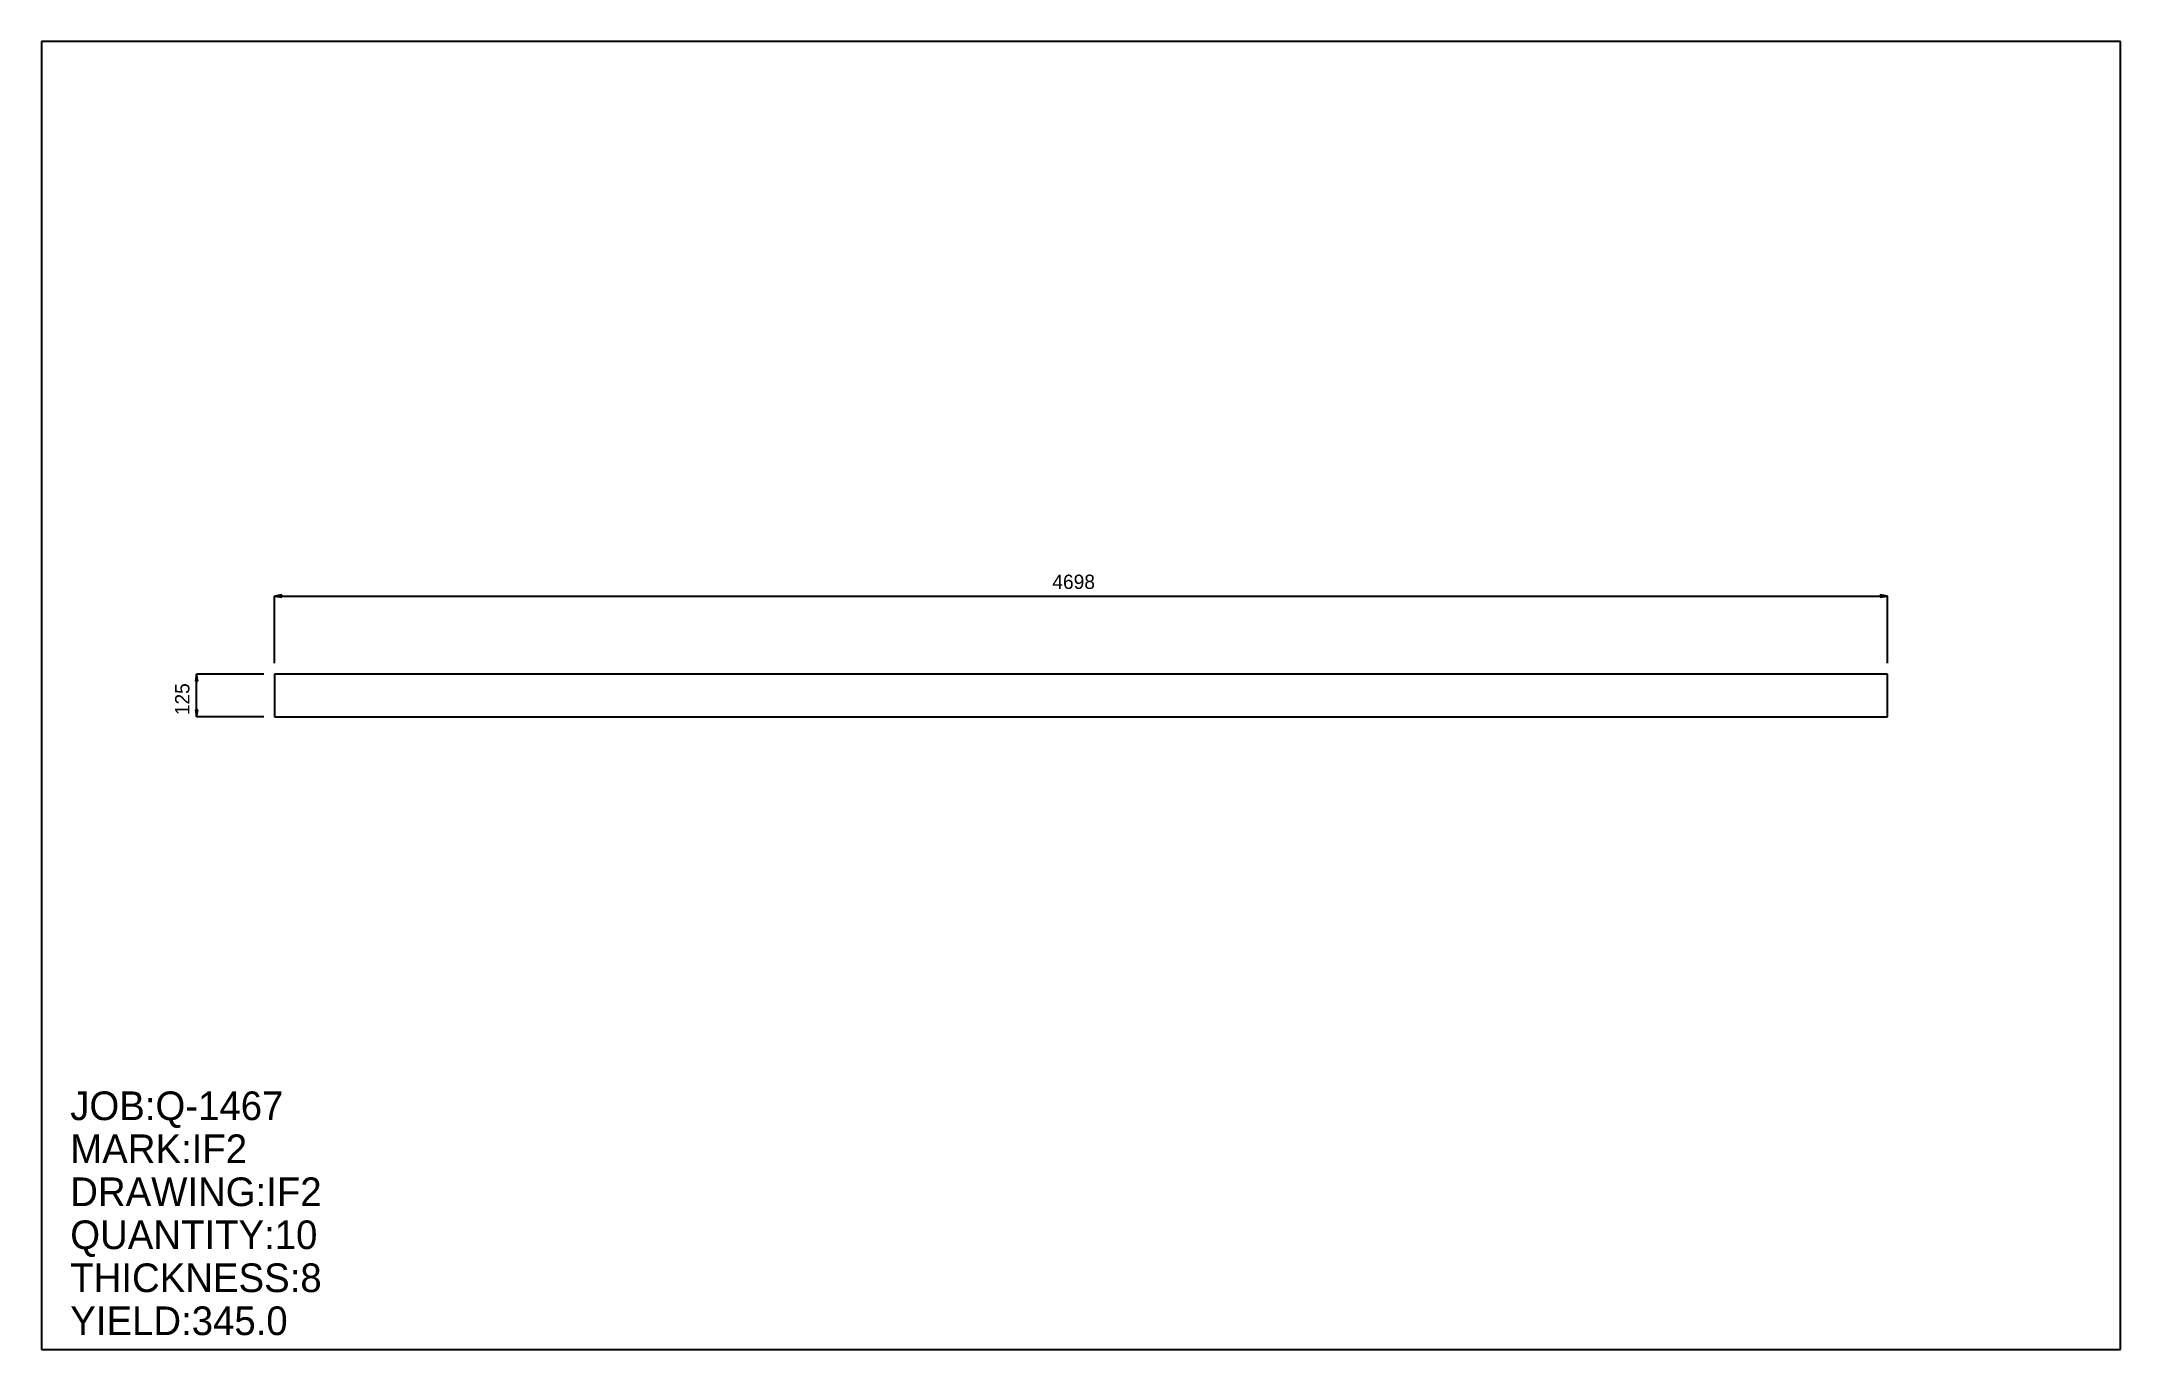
# Model space of a CAD drawing. Extents: x 0 to 6055, y 0 to 3810.
import ezdxf

# ---------------------------------------------------------------- set-up
doc = ezdxf.new("R2010")
doc.units = 0
doc.header["$LTSCALE"] = 0.125
for name, color, linetype in [('2', 7, 'CONTINUOUS'), ('3', 1, 'CONTINUOUS'), ('5', 7, 'CONTINUOUS'), ('6', 6, 'CONTINUOUS')]:
    doc.layers.add(name, color=color, linetype=linetype)

# ---------------------------------------------------------------- blocks, each defined once
blk = doc.blocks.new('ARROW')
at = {"layer": '2', "linetype": 'CONTINUOUS'}
for p, q in [((0, 0), (-1, 0.166667)), ((-1, 0.166667), (-1, -0.166667)), ((-1, -0.166667), (0, 0))]:
    blk.add_line(p, q, dxfattribs=at)
blk = doc.blocks.new('PLATE')
at = {"layer": '3', "linetype": 'CONTINUOUS'}
for p, q in [((0, 0), (0, -125)), ((4697.7368, 0), (0, 0)), ((4697.7368, -125), (4697.7368, 0)), ((0, -125), (4697.7368, -125))]:
    blk.add_line(p, q, dxfattribs=at)
at = {"layer": '5', "linetype": 'CONTINUOUS'}
for p, q in [((-0.1, -62.5), (0.1, -62.5)), ((0, -62.599998), (0, -62.400002))]:
    blk.add_line(p, q, dxfattribs=at)
blk.add_circle((0, -62.5), 0.1, dxfattribs=at)
at = {"layer": '6', "linetype": 'CONTINUOUS'}
for p, q in [((0, 31.318247), (0, 227.0573)), ((0, 227.00729), (4697.7368, 227.00729)), ((4697.7368, 31.318247), (4697.7368, 227.0573)), ((-31.318237, 0.000002), (-227.05728, 0.000017)), ((-227.00729, -124.99998), (-227.00728, 0.000017)), ((-31.318247, -125), (-227.0573, -124.99998))]:
    blk.add_line(p, q, dxfattribs=at)
at = {"layer": '6', "xscale": 20.87883, "yscale": 20.87883, "zscale": 20.87883}
for p, rotation in [((0, 227.00729), 180), ((-227.00728, 0.000017), 90), ((-227.00729, -124.99998), 270)]:
    blk.add_blockref('ARROW', p, dxfattribs=dict(at, rotation=rotation))
blk.add_blockref('ARROW', (4697.7368, 227.00729), dxfattribs=at)
at = {"layer": '5'}
blk.add_text('ZERO', height=0.015, dxfattribs=at).set_placement((0, -62.5))
at = {"layer": '6'}
blk.add_text('4698', height=41.758, dxfattribs=at).set_placement((2265.353, 247.88612))
blk.add_text('125', height=41.758, rotation=90, dxfattribs=at).set_placement((-247.88612, -119.91676))

msp = doc.modelspace()

# ---------------------------------------------------------------- linework, layer by layer
at = {"layer": '5', "linetype": 'CONTINUOUS'}
for p, q in [((6054.8613, 3810.3867), (0, 3810.3867)), ((0, 3810.3867), (0, 0)), ((6054.8613, 0), (6054.8613, 3810.3867)), ((0, 0), (6054.8613, 0))]:
    msp.add_line(p, q, dxfattribs=at)

# ---------------------------------------------------------------- block references
at = {"layer": '2'}
msp.add_blockref('PLATE', (678.56226, 1967.6934), dxfattribs=at)

# ---------------------------------------------------------------- texts
at = {"layer": '5'}
for s, p in [('JOB:Q-1467', (83.51532, 668.12256)), ('MARK:IF2', (83.51532, 542.84961)), ('DRAWING:IF2', (83.51532, 417.5766)), ('QUANTITY:10', (83.51532, 292.30362)), ('THICKNESS:8', (83.51532, 167.03064)), ('YIELD:345.0', (83.51532, 41.75766))]:
    msp.add_text(s, height=83.515, dxfattribs=at).set_placement(p)

doc.saveas('drawing.dxf')
